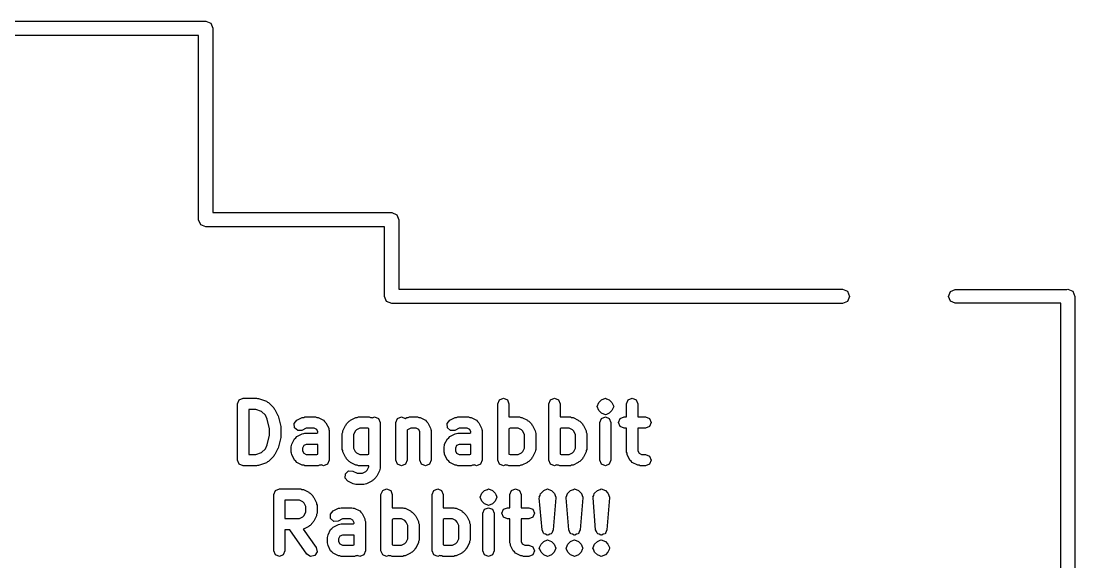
# Model space of a CAD drawing. Extents: x 85 to 117, y -106.7 to -93.3.
# Drawn here: x 107.61 to 116.96, y -98.09 to -93.29 of the extents above; entities that cross this region are included whole.
import ezdxf

# ---------------------------------------------------------------- set-up
doc = ezdxf.new("R2010")
doc.units = 0
doc.layers.add('BLACK', color=7, linetype='CONTINUOUS')

msp = doc.modelspace()

# ---------------------------------------------------------------- linework, layer by layer
at = {"layer": 'BLACK', "linetype": 'CONTINUOUS'}
for p, q in [((106.75, -93.2865), (109.25, -93.2865)), ((109.25, -93.2865), (109.295, -93.3051)), ((109.295, -93.3051), (109.313, -93.35)), ((109.186, -93.4135), (106.813, -93.4135)), ((109.186, -95.05), (109.186, -93.4135)), ((109.313, -93.35), (109.313, -94.9865)), ((109.313, -94.9865), (110.9, -94.9865)), ((110.9, -94.9865), (110.945, -95.0051)), ((110.945, -95.0051), (110.963, -95.05)), ((109.205, -95.0949), (109.186, -95.05)), ((109.25, -95.1135), (109.205, -95.0949)), ((110.963, -95.05), (110.963, -95.6665)), ((110.837, -95.1135), (109.25, -95.1135)), ((110.837, -95.73), (110.837, -95.1135)), ((110.963, -95.6665), (114.9, -95.6665)), ((114.9, -95.6665), (114.945, -95.6851)), ((116.892, -95.67), (116.9, -95.6665)), ((116.9, -95.6665), (116.945, -95.6851)), ((110.855, -95.7749), (110.837, -95.73)), ((114.945, -95.6851), (114.963, -95.73)), ((114.963, -95.73), (114.945, -95.7749)), ((115.84, -95.73), (115.858, -95.6876)), ((115.858, -95.7724), (115.84, -95.73)), ((115.858, -95.6876), (115.9, -95.67)), ((115.9, -95.67), (116.892, -95.67)), ((116.945, -95.6851), (116.963, -95.73)), ((116.963, -95.73), (116.963, -104.27)), ((110.9, -95.7935), (110.855, -95.7749)), ((114.9, -95.7935), (110.9, -95.7935)), ((114.945, -95.7749), (114.9, -95.7935)), ((115.9, -95.79), (115.858, -95.7724)), ((116.837, -95.79), (115.9, -95.79)), ((116.837, -104.21), (116.837, -95.79)), ((109.532, -96.6837), (109.546, -96.6483)), ((109.532, -97.1837), (109.532, -96.6837)), ((109.546, -96.6483), (109.582, -96.6337)), ((109.582, -96.6337), (109.701, -96.6337)), ((109.701, -96.6337), (109.708, -96.6368)), ((109.708, -96.6368), (109.717, -96.6363)), ((109.717, -96.6363), (109.788, -96.6601)), ((109.788, -96.6601), (109.797, -96.6677)), ((109.797, -96.6677), (109.807, -96.6721)), ((109.807, -96.6721), (109.855, -96.7198)), ((111.841, -96.6837), (111.856, -96.6483)), ((111.841, -97.1837), (111.841, -96.6837)), ((111.856, -96.6483), (111.891, -96.6337)), ((111.891, -96.6337), (111.927, -96.6483)), ((111.927, -96.6483), (111.941, -96.6837)), ((111.941, -96.6837), (111.941, -96.8004)), ((112.294, -96.6837), (112.308, -96.6483)), ((112.294, -97.1837), (112.294, -96.6837)), ((112.308, -96.6483), (112.344, -96.6337)), ((112.344, -96.6337), (112.379, -96.6483)), ((112.379, -96.6483), (112.394, -96.6837)), ((112.394, -96.6837), (112.394, -96.8004)), ((112.722, -96.7075), (112.737, -96.6721)), ((112.737, -96.6721), (112.761, -96.6483)), ((112.761, -96.6483), (112.796, -96.6337)), ((112.796, -96.6337), (112.796, -96.6337)), ((112.796, -96.6337), (112.806, -96.638)), ((112.806, -96.638), (112.831, -96.6483)), ((112.831, -96.6483), (112.831, -96.6483)), ((112.831, -96.6483), (112.831, -96.6483)), ((112.831, -96.6483), (112.855, -96.6721)), ((112.855, -96.6721), (112.855, -96.6721)), ((112.855, -96.6721), (112.855, -96.6721)), ((112.855, -96.6721), (112.87, -96.7075)), ((112.984, -96.6837), (112.999, -96.6483)), ((112.984, -96.8004), (112.984, -96.6837)), ((112.999, -96.6483), (113.034, -96.6337)), ((113.034, -96.6337), (113.069, -96.6483)), ((113.069, -96.6483), (113.084, -96.6837)), ((113.084, -96.6837), (113.084, -96.8004)), ((109.632, -96.7337), (109.632, -97.1337)), ((109.693, -96.7337), (109.632, -96.7337)), ((109.745, -96.7512), (109.693, -96.7337)), ((109.779, -96.7847), (109.745, -96.7512)), ((109.796, -96.8202), (109.779, -96.7847)), ((109.855, -96.7198), (109.858, -96.7274)), ((109.858, -96.7274), (109.864, -96.7328)), ((109.864, -96.7328), (109.888, -96.7804)), ((109.888, -96.7804), (109.889, -96.786)), ((109.889, -96.786), (109.892, -96.7906)), ((109.892, -96.7906), (109.916, -96.8858)), ((112.737, -96.7429), (112.722, -96.7075)), ((112.761, -96.7667), (112.737, -96.7429)), ((112.737, -96.7429), (112.737, -96.7429)), ((112.761, -96.7667), (112.761, -96.7667)), ((112.796, -96.7813), (112.761, -96.7667)), ((112.806, -96.777), (112.796, -96.7813)), ((112.796, -96.7813), (112.796, -96.7813)), ((112.831, -96.7667), (112.806, -96.777)), ((112.855, -96.7429), (112.831, -96.7667)), ((112.87, -96.7075), (112.855, -96.7429)), ((109.817, -96.9041), (109.796, -96.8202)), ((110.034, -96.8584), (110.059, -96.8294)), ((110.037, -96.8965), (110.034, -96.8584)), ((110.059, -96.8294), (110.107, -96.8056)), ((110.107, -96.8056), (110.119, -96.8048)), ((110.119, -96.8048), (110.129, -96.8004)), ((110.129, -96.8004), (110.225, -96.8004)), ((110.225, -96.8004), (110.235, -96.8048)), ((110.235, -96.8048), (110.247, -96.8056)), ((110.247, -96.8056), (110.295, -96.8294)), ((110.295, -96.8294), (110.305, -96.8414)), ((110.305, -96.8414), (110.317, -96.8518)), ((110.317, -96.8518), (110.341, -96.8994)), ((110.466, -96.9232), (110.489, -96.8756)), ((110.489, -96.8756), (110.496, -96.8702)), ((110.496, -96.8702), (110.499, -96.8626)), ((110.499, -96.8626), (110.523, -96.8388)), ((110.523, -96.8388), (110.53, -96.8357)), ((110.53, -96.8357), (110.535, -96.8294)), ((110.535, -96.8294), (110.583, -96.8056)), ((110.583, -96.8056), (110.595, -96.8048)), ((110.595, -96.8048), (110.605, -96.8004)), ((110.605, -96.8004), (110.701, -96.8004)), ((110.701, -96.8004), (110.711, -96.8048)), ((110.711, -96.8048), (110.723, -96.8056)), ((110.723, -96.8056), (110.729, -96.8085)), ((110.729, -96.8085), (110.748, -96.8004)), ((110.748, -96.8004), (110.784, -96.815)), ((110.784, -96.815), (110.798, -96.8504)), ((110.798, -96.8504), (110.798, -97.2551)), ((110.936, -96.8504), (110.951, -96.815)), ((110.936, -97.1837), (110.936, -96.8504)), ((110.951, -96.815), (110.986, -96.8004)), ((110.986, -96.8004), (111.019, -96.8139)), ((111.019, -96.8139), (111.035, -96.8056)), ((111.035, -96.8056), (111.047, -96.8048)), ((111.047, -96.8048), (111.058, -96.8004)), ((111.058, -96.8004), (111.129, -96.8004)), ((111.129, -96.8004), (111.14, -96.8048)), ((111.14, -96.8048), (111.152, -96.8056)), ((111.152, -96.8056), (111.199, -96.8294)), ((111.199, -96.8294), (111.21, -96.8414)), ((111.21, -96.8414), (111.222, -96.8518)), ((111.222, -96.8518), (111.245, -96.8994)), ((111.391, -96.8584), (111.416, -96.8294)), ((111.394, -96.8965), (111.391, -96.8584)), ((111.416, -96.8294), (111.464, -96.8056)), ((111.464, -96.8056), (111.476, -96.8048)), ((111.476, -96.8048), (111.486, -96.8004)), ((111.486, -96.8004), (111.582, -96.8004)), ((111.582, -96.8004), (111.592, -96.8048)), ((111.592, -96.8048), (111.604, -96.8056)), ((111.604, -96.8056), (111.652, -96.8294)), ((111.652, -96.8294), (111.662, -96.8414)), ((111.662, -96.8414), (111.674, -96.8518)), ((111.674, -96.8518), (111.698, -96.8994)), ((111.941, -96.8004), (112.034, -96.8004)), ((112.034, -96.8004), (112.045, -96.8048)), ((112.045, -96.8048), (112.056, -96.8056)), ((112.056, -96.8056), (112.104, -96.8294)), ((112.104, -96.8294), (112.109, -96.8357)), ((112.109, -96.8357), (112.117, -96.8388)), ((112.117, -96.8388), (112.141, -96.8626)), ((112.141, -96.8626), (112.144, -96.8702)), ((112.144, -96.8702), (112.15, -96.8756)), ((112.15, -96.8756), (112.174, -96.9232)), ((112.394, -96.8004), (112.486, -96.8004)), ((112.486, -96.8004), (112.497, -96.8048)), ((112.497, -96.8048), (112.509, -96.8056)), ((112.509, -96.8056), (112.556, -96.8294)), ((112.556, -96.8294), (112.562, -96.8357)), ((112.562, -96.8357), (112.569, -96.8388)), ((112.569, -96.8388), (112.593, -96.8626)), ((112.593, -96.8626), (112.596, -96.8702)), ((112.596, -96.8702), (112.603, -96.8756)), ((112.603, -96.8756), (112.626, -96.9232)), ((112.746, -96.8504), (112.761, -96.815)), ((112.746, -97.1837), (112.746, -96.8504)), ((112.761, -96.815), (112.796, -96.8004)), ((112.796, -96.8004), (112.831, -96.815)), ((112.831, -96.815), (112.846, -96.8504)), ((112.846, -96.8504), (112.846, -97.1837)), ((112.913, -96.8504), (112.927, -96.815)), ((112.927, -96.8857), (112.913, -96.8504)), ((112.927, -96.815), (112.963, -96.8004)), ((112.963, -96.8004), (112.984, -96.8004)), ((113.084, -96.8004), (113.153, -96.8004)), ((113.153, -96.8004), (113.188, -96.815)), ((113.188, -96.815), (113.203, -96.8504)), ((113.203, -96.8504), (113.188, -96.8857)), ((109.796, -97.0472), (109.817, -96.9632)), ((109.817, -96.9632), (109.817, -96.9041)), ((109.916, -96.8858), (109.915, -96.8921)), ((109.915, -96.8921), (109.917, -96.898)), ((109.917, -96.9694), (109.915, -96.9753)), ((109.915, -96.9753), (109.916, -96.9815)), ((109.917, -96.898), (109.917, -96.9694)), ((110.066, -96.9216), (110.037, -96.8965)), ((110.049, -96.9843), (110.059, -96.9723)), ((110.059, -96.9723), (110.107, -96.9485)), ((110.104, -96.9189), (110.066, -96.9216)), ((110.141, -96.9004), (110.104, -96.9189)), ((110.107, -96.9485), (110.119, -96.9477)), ((110.119, -96.9477), (110.129, -96.9432)), ((110.129, -96.9432), (110.237, -96.9432)), ((110.213, -96.9004), (110.141, -96.9004)), ((110.235, -96.9114), (110.213, -96.9004)), ((110.246, -96.9336), (110.235, -96.9114)), ((110.237, -96.9432), (110.246, -96.9385)), ((110.246, -96.9385), (110.246, -96.9336)), ((110.341, -96.8994), (110.341, -96.911)), ((110.341, -96.911), (110.346, -96.9218)), ((110.346, -96.9218), (110.346, -97.1837)), ((110.46, -96.9456), (110.465, -96.9348)), ((110.46, -97.0885), (110.46, -96.9456)), ((110.465, -96.9348), (110.466, -96.9232)), ((110.575, -96.9276), (110.56, -96.9574)), ((110.56, -96.9574), (110.56, -97.0766)), ((110.587, -96.9153), (110.575, -96.9276)), ((110.617, -96.9004), (110.587, -96.9153)), ((110.689, -96.9004), (110.617, -96.9004)), ((110.698, -96.9051), (110.689, -96.9004)), ((110.698, -97.129), (110.698, -96.9051)), ((111.04, -96.9153), (111.036, -96.9187)), ((111.036, -96.9187), (111.036, -97.1837)), ((111.07, -96.9004), (111.04, -96.9153)), ((111.117, -96.9004), (111.07, -96.9004)), ((111.14, -96.9114), (111.117, -96.9004)), ((111.151, -96.9336), (111.14, -96.9114)), ((111.151, -97.1837), (111.151, -96.9336)), ((111.245, -96.8994), (111.246, -96.911)), ((111.246, -96.911), (111.251, -96.9218)), ((111.251, -96.9218), (111.251, -97.1837)), ((111.423, -96.9216), (111.394, -96.8965)), ((111.406, -96.9843), (111.416, -96.9723)), ((111.416, -96.9723), (111.464, -96.9485)), ((111.461, -96.9189), (111.423, -96.9216)), ((111.498, -96.9004), (111.461, -96.9189)), ((111.464, -96.9485), (111.476, -96.9477)), ((111.476, -96.9477), (111.486, -96.9432)), ((111.486, -96.9432), (111.594, -96.9432)), ((111.57, -96.9004), (111.498, -96.9004)), ((111.592, -96.9114), (111.57, -96.9004)), ((111.603, -96.9336), (111.592, -96.9114)), ((111.594, -96.9432), (111.603, -96.9385)), ((111.603, -96.9385), (111.603, -96.9336)), ((111.698, -96.8994), (111.699, -96.911)), ((111.699, -96.911), (111.703, -96.9218)), ((111.703, -96.9218), (111.703, -97.1837)), ((111.951, -96.9004), (111.941, -96.9051)), ((111.941, -96.9051), (111.941, -97.129)), ((112.022, -96.9004), (111.951, -96.9004)), ((112.052, -96.9153), (112.022, -96.9004)), ((112.064, -96.9276), (112.052, -96.9153)), ((112.079, -96.9574), (112.064, -96.9276)), ((112.079, -97.0766), (112.079, -96.9574)), ((112.174, -96.9232), (112.175, -96.9348)), ((112.175, -96.9348), (112.179, -96.9456)), ((112.179, -96.9456), (112.179, -97.0885)), ((112.403, -96.9004), (112.394, -96.9051)), ((112.394, -96.9051), (112.394, -97.129)), ((112.475, -96.9004), (112.403, -96.9004)), ((112.504, -96.9153), (112.475, -96.9004)), ((112.517, -96.9276), (112.504, -96.9153)), ((112.532, -96.9574), (112.517, -96.9276)), ((112.532, -97.0766), (112.532, -96.9574)), ((112.626, -96.9232), (112.627, -96.9348)), ((112.627, -96.9348), (112.632, -96.9456)), ((112.632, -96.9456), (112.632, -97.0885)), ((112.963, -96.9004), (112.927, -96.8857)), ((112.984, -96.9004), (112.963, -96.9004)), ((112.984, -97.1123), (112.984, -96.9004)), ((113.153, -96.9004), (113.084, -96.9004)), ((113.084, -96.9004), (113.084, -97.1005)), ((113.188, -96.8857), (113.153, -96.9004)), ((109.779, -97.0826), (109.796, -97.0472)), ((109.916, -96.9815), (109.892, -97.0768)), ((110.008, -97.0646), (110.012, -97.0539)), ((110.008, -97.1123), (110.008, -97.0646)), ((110.012, -97.0539), (110.013, -97.0423)), ((110.013, -97.0423), (110.037, -96.9947)), ((110.037, -96.9947), (110.049, -96.9843)), ((110.119, -97.0543), (110.108, -97.0764)), ((110.141, -97.0432), (110.119, -97.0543)), ((110.246, -97.0432), (110.141, -97.0432)), ((110.246, -97.129), (110.246, -97.0432)), ((111.365, -97.0646), (111.369, -97.0539)), ((111.365, -97.1123), (111.365, -97.0646)), ((111.369, -97.0539), (111.37, -97.0423)), ((111.37, -97.0423), (111.394, -96.9947)), ((111.394, -96.9947), (111.406, -96.9843)), ((111.476, -97.0543), (111.465, -97.0764)), ((111.498, -97.0432), (111.476, -97.0543)), ((111.603, -97.0432), (111.498, -97.0432)), ((111.603, -97.129), (111.603, -97.0432)), ((109.632, -97.1337), (109.693, -97.1337)), ((109.693, -97.1337), (109.745, -97.1162)), ((109.745, -97.1162), (109.779, -97.0826)), ((109.855, -97.1476), (109.807, -97.1952)), ((109.858, -97.14), (109.855, -97.1476)), ((109.864, -97.1346), (109.858, -97.14)), ((109.888, -97.087), (109.864, -97.1346)), ((109.889, -97.0813), (109.888, -97.087)), ((109.892, -97.0768), (109.889, -97.0813)), ((110.012, -97.123), (110.008, -97.1123)), ((110.013, -97.1346), (110.012, -97.123)), ((110.037, -97.1822), (110.013, -97.1346)), ((110.108, -97.0764), (110.108, -97.1005)), ((110.108, -97.1005), (110.119, -97.1226)), ((110.119, -97.1226), (110.141, -97.1337)), ((110.141, -97.1337), (110.237, -97.1337)), ((110.237, -97.1337), (110.246, -97.129)), ((110.465, -97.0992), (110.46, -97.0885)), ((110.466, -97.1108), (110.465, -97.0992)), ((110.489, -97.1584), (110.466, -97.1108)), ((110.496, -97.1638), (110.489, -97.1584)), ((110.499, -97.1714), (110.496, -97.1638)), ((110.56, -97.0766), (110.575, -97.1065)), ((110.575, -97.1065), (110.587, -97.1188)), ((110.587, -97.1188), (110.617, -97.1337)), ((110.617, -97.1337), (110.689, -97.1337)), ((110.689, -97.1337), (110.698, -97.129)), ((111.369, -97.123), (111.365, -97.1123)), ((111.37, -97.1346), (111.369, -97.123)), ((111.394, -97.1822), (111.37, -97.1346)), ((111.465, -97.0764), (111.465, -97.1005)), ((111.465, -97.1005), (111.476, -97.1226)), ((111.476, -97.1226), (111.498, -97.1337)), ((111.498, -97.1337), (111.594, -97.1337)), ((111.594, -97.1337), (111.603, -97.129)), ((111.941, -97.129), (111.951, -97.1337)), ((111.951, -97.1337), (112.022, -97.1337)), ((112.022, -97.1337), (112.052, -97.1188)), ((112.052, -97.1188), (112.064, -97.1065)), ((112.064, -97.1065), (112.079, -97.0766)), ((112.144, -97.1638), (112.141, -97.1714)), ((112.15, -97.1584), (112.144, -97.1638)), ((112.174, -97.1108), (112.15, -97.1584)), ((112.175, -97.0992), (112.174, -97.1108)), ((112.179, -97.0885), (112.175, -97.0992)), ((112.394, -97.129), (112.403, -97.1337)), ((112.403, -97.1337), (112.475, -97.1337)), ((112.475, -97.1337), (112.504, -97.1188)), ((112.504, -97.1188), (112.517, -97.1065)), ((112.517, -97.1065), (112.532, -97.0766)), ((112.596, -97.1638), (112.593, -97.1714)), ((112.603, -97.1584), (112.596, -97.1638)), ((112.626, -97.1108), (112.603, -97.1584)), ((112.627, -97.0992), (112.626, -97.1108)), ((112.632, -97.0885), (112.627, -97.0992)), ((112.989, -97.123), (112.984, -97.1123)), ((112.989, -97.1346), (112.989, -97.123)), ((113.013, -97.1822), (112.989, -97.1346)), ((113.084, -97.1005), (113.095, -97.1226)), ((113.095, -97.1226), (113.117, -97.1337)), ((113.117, -97.1337), (113.153, -97.1337)), ((113.153, -97.1337), (113.188, -97.1483)), ((113.188, -97.1483), (113.203, -97.1837)), ((109.546, -97.219), (109.532, -97.1837)), ((109.582, -97.2337), (109.546, -97.219)), ((109.701, -97.2337), (109.582, -97.2337)), ((109.708, -97.2305), (109.701, -97.2337)), ((109.717, -97.2311), (109.708, -97.2305)), ((109.788, -97.2073), (109.717, -97.2311)), ((109.797, -97.1997), (109.788, -97.2073)), ((109.807, -97.1952), (109.797, -97.1997)), ((110.049, -97.1926), (110.037, -97.1822)), ((110.059, -97.2046), (110.049, -97.1926)), ((110.107, -97.2284), (110.059, -97.2046)), ((110.119, -97.2292), (110.107, -97.2284)), ((110.129, -97.2337), (110.119, -97.2292)), ((110.248, -97.2337), (110.129, -97.2337)), ((110.259, -97.2292), (110.248, -97.2337)), ((110.271, -97.2284), (110.259, -97.2292)), ((110.276, -97.2256), (110.271, -97.2284)), ((110.296, -97.2337), (110.276, -97.2256)), ((110.331, -97.219), (110.296, -97.2337)), ((110.346, -97.1837), (110.331, -97.219)), ((110.523, -97.1952), (110.499, -97.1714)), ((110.53, -97.1984), (110.523, -97.1952)), ((110.535, -97.2046), (110.53, -97.1984)), ((110.583, -97.2284), (110.535, -97.2046)), ((110.595, -97.2292), (110.583, -97.2284)), ((110.605, -97.2337), (110.595, -97.2292)), ((110.698, -97.2337), (110.605, -97.2337)), ((110.683, -97.2731), (110.698, -97.2433)), ((110.698, -97.2433), (110.698, -97.2337)), ((110.798, -97.2551), (110.794, -97.2659)), ((110.951, -97.219), (110.936, -97.1837)), ((110.986, -97.2337), (110.951, -97.219)), ((111.022, -97.219), (110.986, -97.2337)), ((111.036, -97.1837), (111.022, -97.219)), ((111.165, -97.219), (111.151, -97.1837)), ((111.201, -97.2337), (111.165, -97.219)), ((111.236, -97.219), (111.201, -97.2337)), ((111.251, -97.1837), (111.236, -97.219)), ((111.406, -97.1926), (111.394, -97.1822)), ((111.416, -97.2046), (111.406, -97.1926)), ((111.464, -97.2284), (111.416, -97.2046)), ((111.476, -97.2292), (111.464, -97.2284)), ((111.486, -97.2337), (111.476, -97.2292)), ((111.605, -97.2337), (111.486, -97.2337)), ((111.616, -97.2292), (111.605, -97.2337)), ((111.628, -97.2284), (111.616, -97.2292)), ((111.634, -97.2256), (111.628, -97.2284)), ((111.653, -97.2337), (111.634, -97.2256)), ((111.688, -97.219), (111.653, -97.2337)), ((111.703, -97.1837), (111.688, -97.219)), ((111.856, -97.219), (111.841, -97.1837)), ((111.891, -97.2337), (111.856, -97.219)), ((111.911, -97.2256), (111.891, -97.2337)), ((111.916, -97.2284), (111.911, -97.2256)), ((111.928, -97.2292), (111.916, -97.2284)), ((111.939, -97.2337), (111.928, -97.2292)), ((112.034, -97.2337), (111.939, -97.2337)), ((112.045, -97.2292), (112.034, -97.2337)), ((112.056, -97.2284), (112.045, -97.2292)), ((112.104, -97.2046), (112.056, -97.2284)), ((112.109, -97.1984), (112.104, -97.2046)), ((112.117, -97.1952), (112.109, -97.1984)), ((112.141, -97.1714), (112.117, -97.1952)), ((112.308, -97.219), (112.294, -97.1837)), ((112.344, -97.2337), (112.308, -97.219)), ((112.363, -97.2256), (112.344, -97.2337)), ((112.369, -97.2284), (112.363, -97.2256)), ((112.38, -97.2292), (112.369, -97.2284)), ((112.391, -97.2337), (112.38, -97.2292)), ((112.486, -97.2337), (112.391, -97.2337)), ((112.497, -97.2292), (112.486, -97.2337)), ((112.509, -97.2284), (112.497, -97.2292)), ((112.556, -97.2046), (112.509, -97.2284)), ((112.562, -97.1984), (112.556, -97.2046)), ((112.569, -97.1952), (112.562, -97.1984)), ((112.593, -97.1714), (112.569, -97.1952)), ((112.761, -97.219), (112.746, -97.1837)), ((112.796, -97.2337), (112.761, -97.219)), ((112.831, -97.219), (112.796, -97.2337)), ((112.846, -97.1837), (112.831, -97.219)), ((113.025, -97.1926), (113.013, -97.1822)), ((113.035, -97.2046), (113.025, -97.1926)), ((113.083, -97.2284), (113.035, -97.2046)), ((113.095, -97.2292), (113.083, -97.2284)), ((113.105, -97.2337), (113.095, -97.2292)), ((113.153, -97.2337), (113.105, -97.2337)), ((113.188, -97.219), (113.153, -97.2337)), ((113.203, -97.1837), (113.188, -97.219)), ((110.487, -97.3424), (110.489, -97.3042)), ((110.512, -97.3713), (110.487, -97.3424)), ((110.489, -97.3042), (110.518, -97.2791)), ((110.518, -97.2791), (110.556, -97.2818)), ((110.556, -97.2818), (110.593, -97.3004)), ((110.593, -97.3004), (110.641, -97.3004)), ((110.641, -97.3004), (110.671, -97.2855)), ((110.671, -97.2855), (110.683, -97.2731)), ((110.76, -97.3381), (110.736, -97.3619)), ((110.763, -97.3305), (110.76, -97.3381)), ((110.769, -97.3251), (110.763, -97.3305)), ((110.793, -97.2775), (110.769, -97.3251)), ((110.794, -97.2659), (110.793, -97.2775)), ((109.868, -97.4533), (109.903, -97.4387)), ((109.903, -97.4387), (110.094, -97.4387)), ((110.094, -97.4387), (110.104, -97.4431)), ((110.104, -97.4431), (110.116, -97.444)), ((110.116, -97.444), (110.164, -97.4678)), ((110.559, -97.3951), (110.512, -97.3713)), ((110.571, -97.3959), (110.559, -97.3951)), ((110.582, -97.4004), (110.571, -97.3959)), ((110.653, -97.4004), (110.582, -97.4004)), ((110.664, -97.3959), (110.653, -97.4004)), ((110.675, -97.3951), (110.664, -97.3959)), ((110.723, -97.3713), (110.675, -97.3951)), ((110.728, -97.3651), (110.723, -97.3713)), ((110.736, -97.3619), (110.728, -97.3651)), ((110.82, -97.4533), (110.855, -97.4387)), ((110.855, -97.4387), (110.891, -97.4533)), ((111.273, -97.4533), (111.308, -97.4387)), ((111.308, -97.4387), (111.343, -97.4533)), ((111.725, -97.4533), (111.75, -97.443)), ((111.75, -97.443), (111.76, -97.4387)), ((111.76, -97.4387), (111.76, -97.4387)), ((111.76, -97.4387), (111.796, -97.4533)), ((111.963, -97.4533), (111.998, -97.4387)), ((111.998, -97.4387), (112.034, -97.4533)), ((112.249, -97.4533), (112.284, -97.4387)), ((112.284, -97.4387), (112.284, -97.4387)), ((112.284, -97.4387), (112.294, -97.443)), ((112.294, -97.443), (112.319, -97.4533)), ((112.487, -97.4533), (112.512, -97.443)), ((112.512, -97.443), (112.522, -97.4387)), ((112.522, -97.4387), (112.522, -97.4387)), ((112.522, -97.4387), (112.557, -97.4533)), ((112.725, -97.4533), (112.75, -97.443)), ((112.75, -97.443), (112.76, -97.4387)), ((112.76, -97.4387), (112.76, -97.4387)), ((112.76, -97.4387), (112.796, -97.4533)), ((109.853, -97.4887), (109.868, -97.4533)), ((109.853, -97.9887), (109.853, -97.4887)), ((109.953, -97.5387), (109.953, -97.7006)), ((110.082, -97.5387), (109.953, -97.5387)), ((110.112, -97.5536), (110.082, -97.5387)), ((110.164, -97.4678), (110.169, -97.474)), ((110.169, -97.474), (110.177, -97.4771)), ((110.177, -97.4771), (110.2, -97.501)), ((110.2, -97.501), (110.204, -97.5086)), ((110.204, -97.5086), (110.21, -97.5139)), ((110.21, -97.5139), (110.234, -97.5616)), ((110.805, -97.4887), (110.82, -97.4533)), ((110.805, -97.9887), (110.805, -97.4887)), ((110.891, -97.4533), (110.905, -97.4887)), ((110.905, -97.4887), (110.905, -97.6054)), ((111.258, -97.4887), (111.273, -97.4533)), ((111.258, -97.9887), (111.258, -97.4887)), ((111.343, -97.4533), (111.358, -97.4887)), ((111.358, -97.4887), (111.358, -97.6054)), ((111.686, -97.5125), (111.701, -97.4771)), ((111.701, -97.5479), (111.686, -97.5125)), ((111.701, -97.4771), (111.725, -97.4533)), ((111.701, -97.4771), (111.701, -97.4771)), ((111.725, -97.4533), (111.725, -97.4533)), ((111.725, -97.4533), (111.725, -97.4533)), ((111.796, -97.4533), (111.819, -97.4771)), ((111.819, -97.4771), (111.824, -97.4889)), ((111.834, -97.5125), (111.819, -97.5479)), ((111.824, -97.4889), (111.831, -97.5045)), ((111.831, -97.5045), (111.834, -97.5125)), ((111.948, -97.4887), (111.963, -97.4533)), ((111.948, -97.6054), (111.948, -97.4887)), ((112.034, -97.4533), (112.048, -97.4887)), ((112.048, -97.4887), (112.048, -97.6054)), ((112.21, -97.5125), (112.217, -97.4966)), ((112.211, -97.5145), (112.21, -97.5125)), ((112.21, -97.5167), (112.211, -97.5145)), ((112.234, -97.8024), (112.21, -97.5167)), ((112.217, -97.4966), (112.222, -97.4802)), ((112.222, -97.4802), (112.224, -97.4792)), ((112.224, -97.4792), (112.225, -97.4771)), ((112.225, -97.4771), (112.249, -97.4533)), ((112.319, -97.4533), (112.319, -97.4533)), ((112.319, -97.4533), (112.319, -97.4533)), ((112.319, -97.4533), (112.343, -97.4771)), ((112.358, -97.5167), (112.334, -97.8024)), ((112.343, -97.4771), (112.344, -97.4792)), ((112.344, -97.4792), (112.346, -97.4802)), ((112.346, -97.4802), (112.351, -97.4966)), ((112.351, -97.4966), (112.358, -97.5125)), ((112.358, -97.5125), (112.357, -97.5145)), ((112.357, -97.5145), (112.358, -97.5167)), ((112.448, -97.5125), (112.455, -97.4966)), ((112.449, -97.5145), (112.448, -97.5125)), ((112.449, -97.5167), (112.449, -97.5145)), ((112.472, -97.8024), (112.449, -97.5167)), ((112.455, -97.4966), (112.46, -97.4802)), ((112.46, -97.4802), (112.462, -97.4792)), ((112.462, -97.4792), (112.463, -97.4771)), ((112.463, -97.4771), (112.487, -97.4533)), ((112.487, -97.4533), (112.487, -97.4533)), ((112.487, -97.4533), (112.487, -97.4533)), ((112.557, -97.4533), (112.581, -97.4771)), ((112.596, -97.5167), (112.572, -97.8024)), ((112.581, -97.4771), (112.582, -97.4792)), ((112.582, -97.4792), (112.584, -97.4802)), ((112.584, -97.4802), (112.589, -97.4966)), ((112.589, -97.4966), (112.596, -97.5125)), ((112.596, -97.5125), (112.595, -97.5145)), ((112.595, -97.5145), (112.596, -97.5167)), ((112.686, -97.5125), (112.693, -97.4966)), ((112.687, -97.5145), (112.686, -97.5125)), ((112.687, -97.5167), (112.687, -97.5145)), ((112.71, -97.8024), (112.687, -97.5167)), ((112.693, -97.4966), (112.698, -97.4802)), ((112.698, -97.4802), (112.7, -97.4792)), ((112.7, -97.4792), (112.701, -97.4771)), ((112.701, -97.4771), (112.725, -97.4533)), ((112.725, -97.4533), (112.725, -97.4533)), ((112.725, -97.4533), (112.725, -97.4533)), ((112.796, -97.4533), (112.819, -97.4771)), ((112.834, -97.5167), (112.81, -97.8024)), ((112.819, -97.4771), (112.82, -97.4792)), ((112.82, -97.4792), (112.822, -97.4802)), ((112.822, -97.4802), (112.827, -97.4966)), ((112.827, -97.4966), (112.834, -97.5125)), ((112.834, -97.5125), (112.833, -97.5145)), ((112.833, -97.5145), (112.834, -97.5167)), ((110.124, -97.5659), (110.112, -97.5536)), ((110.139, -97.5957), (110.124, -97.5659)), ((110.139, -97.6436), (110.139, -97.5957)), ((110.234, -97.5616), (110.234, -97.5732)), ((110.234, -97.5732), (110.239, -97.5839)), ((110.239, -97.5839), (110.239, -97.6554)), ((110.381, -97.6344), (110.428, -97.6106)), ((110.428, -97.6106), (110.44, -97.6098)), ((110.44, -97.6098), (110.451, -97.6054)), ((110.451, -97.6054), (110.546, -97.6054)), ((110.546, -97.6054), (110.557, -97.6098)), ((110.557, -97.6098), (110.568, -97.6106)), ((110.568, -97.6106), (110.616, -97.6344)), ((110.905, -97.6054), (110.998, -97.6054)), ((110.998, -97.6054), (111.009, -97.6098)), ((111.009, -97.6098), (111.021, -97.6106)), ((111.021, -97.6106), (111.068, -97.6344)), ((111.358, -97.6054), (111.451, -97.6054)), ((111.451, -97.6054), (111.461, -97.6098)), ((111.461, -97.6098), (111.473, -97.6106)), ((111.473, -97.6106), (111.521, -97.6344)), ((111.725, -97.5717), (111.701, -97.5479)), ((111.71, -97.6554), (111.725, -97.62)), ((111.746, -97.5802), (111.725, -97.5717)), ((111.725, -97.62), (111.76, -97.6054)), ((111.76, -97.5863), (111.746, -97.5802)), ((111.796, -97.5717), (111.76, -97.5863)), ((111.76, -97.5863), (111.76, -97.5863)), ((111.76, -97.6054), (111.796, -97.62)), ((111.819, -97.5479), (111.796, -97.5717)), ((111.796, -97.5717), (111.796, -97.5717)), ((111.796, -97.62), (111.81, -97.6554)), ((111.819, -97.5479), (111.819, -97.5479)), ((111.877, -97.6554), (111.892, -97.62)), ((111.892, -97.62), (111.927, -97.6054)), ((111.927, -97.6054), (111.948, -97.6054)), ((112.048, -97.6054), (112.117, -97.6054)), ((112.117, -97.6054), (112.153, -97.62)), ((112.153, -97.62), (112.167, -97.6554)), ((109.953, -97.7006), (110.082, -97.7006)), ((110.082, -97.7006), (110.112, -97.6857)), ((110.112, -97.6857), (110.124, -97.6734)), ((110.124, -97.6734), (110.139, -97.6436)), ((110.21, -97.7253), (110.204, -97.7307)), ((110.234, -97.6777), (110.21, -97.7253)), ((110.239, -97.6554), (110.234, -97.6661)), ((110.234, -97.6661), (110.234, -97.6777)), ((110.356, -97.6634), (110.381, -97.6344)), ((110.358, -97.7015), (110.356, -97.6634)), ((110.387, -97.7266), (110.358, -97.7015)), ((110.425, -97.7239), (110.387, -97.7266)), ((110.463, -97.7054), (110.425, -97.7239)), ((110.534, -97.7054), (110.463, -97.7054)), ((110.556, -97.7164), (110.534, -97.7054)), ((110.567, -97.7386), (110.556, -97.7164)), ((110.616, -97.6344), (110.626, -97.6464)), ((110.626, -97.6464), (110.638, -97.6568)), ((110.638, -97.6568), (110.662, -97.7044)), ((110.662, -97.7044), (110.663, -97.716)), ((110.663, -97.716), (110.667, -97.7268)), ((110.915, -97.7054), (110.905, -97.7101)), ((110.905, -97.7101), (110.905, -97.934)), ((110.987, -97.7054), (110.915, -97.7054)), ((111.016, -97.7203), (110.987, -97.7054)), ((111.029, -97.7326), (111.016, -97.7203)), ((111.068, -97.6344), (111.074, -97.6407)), ((111.074, -97.6407), (111.081, -97.6438)), ((111.081, -97.6438), (111.105, -97.6676)), ((111.105, -97.6676), (111.108, -97.6752)), ((111.108, -97.6752), (111.114, -97.6806)), ((111.114, -97.6806), (111.138, -97.7282)), ((111.367, -97.7054), (111.358, -97.7101)), ((111.358, -97.7101), (111.358, -97.934)), ((111.439, -97.7054), (111.367, -97.7054)), ((111.469, -97.7203), (111.439, -97.7054)), ((111.481, -97.7326), (111.469, -97.7203)), ((111.521, -97.6344), (111.526, -97.6407)), ((111.526, -97.6407), (111.534, -97.6438)), ((111.534, -97.6438), (111.557, -97.6676)), ((111.557, -97.6676), (111.561, -97.6752)), ((111.561, -97.6752), (111.567, -97.6806)), ((111.567, -97.6806), (111.591, -97.7282)), ((111.71, -97.9887), (111.71, -97.6554)), ((111.81, -97.6554), (111.81, -97.9887)), ((111.892, -97.6907), (111.877, -97.6554)), ((111.927, -97.7054), (111.892, -97.6907)), ((111.948, -97.7054), (111.927, -97.7054)), ((111.948, -97.9173), (111.948, -97.7054)), ((112.117, -97.7054), (112.048, -97.7054)), ((112.048, -97.7054), (112.048, -97.9055)), ((112.153, -97.6907), (112.117, -97.7054)), ((112.167, -97.6554), (112.153, -97.6907)), ((109.996, -97.8006), (109.953, -97.8006)), ((109.953, -97.8006), (109.953, -97.9887)), ((110.148, -98.0174), (109.996, -97.8006)), ((110.116, -97.7953), (110.115, -97.7954)), ((110.115, -97.7954), (110.23, -97.96)), ((110.164, -97.7715), (110.116, -97.7953)), ((110.169, -97.7653), (110.164, -97.7715)), ((110.177, -97.7621), (110.169, -97.7653)), ((110.2, -97.7383), (110.177, -97.7621)), ((110.204, -97.7307), (110.2, -97.7383)), ((110.335, -97.8473), (110.358, -97.7997)), ((110.358, -97.7997), (110.37, -97.7893)), ((110.37, -97.7893), (110.381, -97.7773)), ((110.381, -97.7773), (110.428, -97.7535)), ((110.428, -97.7535), (110.44, -97.7527)), ((110.44, -97.7527), (110.451, -97.7482)), ((110.451, -97.7482), (110.558, -97.7482)), ((110.558, -97.7482), (110.567, -97.7435)), ((110.567, -97.7435), (110.567, -97.7386)), ((110.667, -97.7268), (110.667, -97.9887)), ((111.044, -97.7624), (111.029, -97.7326)), ((111.044, -97.8816), (111.044, -97.7624)), ((111.138, -97.7282), (111.139, -97.7398)), ((111.139, -97.7398), (111.144, -97.7506)), ((111.144, -97.7506), (111.144, -97.8935)), ((111.496, -97.7624), (111.481, -97.7326)), ((111.496, -97.8816), (111.496, -97.7624)), ((111.591, -97.7282), (111.591, -97.7398)), ((111.591, -97.7398), (111.596, -97.7506)), ((111.596, -97.7506), (111.596, -97.8935)), ((112.241, -97.816), (112.234, -97.8024)), ((112.246, -97.8305), (112.241, -97.816)), ((112.327, -97.816), (112.322, -97.8305)), ((112.334, -97.8024), (112.327, -97.816)), ((112.479, -97.816), (112.472, -97.8024)), ((112.484, -97.8305), (112.479, -97.816)), ((112.565, -97.816), (112.56, -97.8305)), ((112.572, -97.8024), (112.565, -97.816)), ((112.717, -97.816), (112.71, -97.8024)), ((112.722, -97.8305), (112.717, -97.816)), ((112.803, -97.816), (112.798, -97.8305)), ((112.81, -97.8024), (112.803, -97.816)), ((110.329, -97.8696), (110.334, -97.8589)), ((110.329, -97.9173), (110.329, -97.8696)), ((110.334, -97.8589), (110.335, -97.8473)), ((110.44, -97.8593), (110.429, -97.8814)), ((110.429, -97.8814), (110.429, -97.9055)), ((110.429, -97.9055), (110.44, -97.9276)), ((110.463, -97.8482), (110.44, -97.8593)), ((110.567, -97.8482), (110.463, -97.8482)), ((110.567, -97.934), (110.567, -97.8482)), ((111.016, -97.9238), (111.029, -97.9115)), ((111.029, -97.9115), (111.044, -97.8816)), ((111.139, -97.9042), (111.138, -97.9158)), ((111.144, -97.8935), (111.139, -97.9042)), ((111.469, -97.9238), (111.481, -97.9115)), ((111.481, -97.9115), (111.496, -97.8816)), ((111.596, -97.8935), (111.591, -97.9042)), ((111.591, -97.9042), (111.591, -97.9158)), ((112.048, -97.9055), (112.059, -97.9276)), ((112.225, -97.9295), (112.249, -97.9057)), ((112.248, -97.8315), (112.246, -97.8305)), ((112.249, -97.8336), (112.248, -97.8315)), ((112.251, -97.8344), (112.249, -97.8336)), ((112.249, -97.9057), (112.284, -97.8911)), ((112.249, -97.9057), (112.249, -97.9057)), ((112.252, -97.8364), (112.251, -97.8344)), ((112.266, -97.841), (112.252, -97.8364)), ((112.28, -97.848), (112.266, -97.841)), ((112.282, -97.8474), (112.28, -97.848)), ((112.284, -97.8482), (112.282, -97.8474)), ((112.286, -97.8474), (112.284, -97.8482)), ((112.284, -97.8911), (112.284, -97.8911)), ((112.284, -97.8911), (112.29, -97.8935)), ((112.288, -97.848), (112.286, -97.8474)), ((112.302, -97.841), (112.288, -97.848)), ((112.29, -97.8935), (112.319, -97.9057)), ((112.316, -97.8364), (112.302, -97.841)), ((112.317, -97.8344), (112.316, -97.8364)), ((112.319, -97.8336), (112.317, -97.8344)), ((112.32, -97.8315), (112.319, -97.8336)), ((112.319, -97.9057), (112.343, -97.9295)), ((112.322, -97.8305), (112.32, -97.8315)), ((112.463, -97.9295), (112.487, -97.9057)), ((112.486, -97.8315), (112.484, -97.8305)), ((112.487, -97.8336), (112.486, -97.8315)), ((112.489, -97.8344), (112.487, -97.8336)), ((112.487, -97.9057), (112.513, -97.8949)), ((112.49, -97.8364), (112.489, -97.8344)), ((112.504, -97.841), (112.49, -97.8364)), ((112.518, -97.848), (112.504, -97.841)), ((112.513, -97.8949), (112.522, -97.8911)), ((112.52, -97.8474), (112.518, -97.848)), ((112.522, -97.8482), (112.52, -97.8474)), ((112.524, -97.8474), (112.522, -97.8482)), ((112.522, -97.8911), (112.522, -97.8911)), ((112.522, -97.8911), (112.557, -97.9057)), ((112.526, -97.848), (112.524, -97.8474)), ((112.54, -97.841), (112.526, -97.848)), ((112.554, -97.8364), (112.54, -97.841)), ((112.555, -97.8344), (112.554, -97.8364)), ((112.557, -97.8336), (112.555, -97.8344)), ((112.558, -97.8315), (112.557, -97.8336)), ((112.557, -97.9057), (112.557, -97.9057)), ((112.557, -97.9057), (112.581, -97.9295)), ((112.56, -97.8305), (112.558, -97.8315)), ((112.701, -97.9295), (112.725, -97.9057)), ((112.724, -97.8315), (112.722, -97.8305)), ((112.725, -97.8336), (112.724, -97.8315)), ((112.727, -97.8344), (112.725, -97.8336)), ((112.725, -97.9057), (112.751, -97.8949)), ((112.728, -97.8364), (112.727, -97.8344)), ((112.742, -97.841), (112.728, -97.8364)), ((112.756, -97.848), (112.742, -97.841)), ((112.751, -97.8949), (112.76, -97.8911)), ((112.758, -97.8474), (112.756, -97.848)), ((112.76, -97.8482), (112.758, -97.8474)), ((112.762, -97.8474), (112.76, -97.8482)), ((112.76, -97.8911), (112.76, -97.8911)), ((112.76, -97.8911), (112.796, -97.9057)), ((112.764, -97.848), (112.762, -97.8474)), ((112.778, -97.841), (112.764, -97.848)), ((112.793, -97.8364), (112.778, -97.841)), ((112.794, -97.8344), (112.793, -97.8364)), ((112.796, -97.8336), (112.794, -97.8344)), ((112.798, -97.8305), (112.796, -97.8315)), ((112.796, -97.8315), (112.796, -97.8336)), ((112.796, -97.9057), (112.796, -97.9057)), ((112.796, -97.9057), (112.819, -97.9295)), ((109.868, -98.024), (109.853, -97.9887)), ((109.953, -97.9887), (109.938, -98.024)), ((110.238, -97.9974), (110.217, -98.0297)), ((110.23, -97.96), (110.238, -97.9974)), ((110.334, -97.928), (110.329, -97.9173)), ((110.335, -97.9396), (110.334, -97.928)), ((110.358, -97.9872), (110.335, -97.9396)), ((110.37, -97.9976), (110.358, -97.9872)), ((110.381, -98.0096), (110.37, -97.9976)), ((110.44, -97.9276), (110.463, -97.9387)), ((110.463, -97.9387), (110.558, -97.9387)), ((110.558, -97.9387), (110.567, -97.934)), ((110.667, -97.9887), (110.653, -98.024)), ((110.82, -98.024), (110.805, -97.9887)), ((110.905, -97.934), (110.915, -97.9387)), ((110.915, -97.9387), (110.987, -97.9387)), ((110.987, -97.9387), (111.016, -97.9238)), ((111.074, -98.0034), (111.068, -98.0096)), ((111.081, -98.0002), (111.074, -98.0034)), ((111.105, -97.9764), (111.081, -98.0002)), ((111.108, -97.9688), (111.105, -97.9764)), ((111.114, -97.9634), (111.108, -97.9688)), ((111.138, -97.9158), (111.114, -97.9634)), ((111.273, -98.024), (111.258, -97.9887)), ((111.358, -97.934), (111.367, -97.9387)), ((111.367, -97.9387), (111.439, -97.9387)), ((111.439, -97.9387), (111.469, -97.9238)), ((111.526, -98.0034), (111.521, -98.0096)), ((111.534, -98.0002), (111.526, -98.0034)), ((111.557, -97.9764), (111.534, -98.0002)), ((111.561, -97.9688), (111.557, -97.9764)), ((111.567, -97.9634), (111.561, -97.9688)), ((111.591, -97.9158), (111.567, -97.9634)), ((111.725, -98.024), (111.71, -97.9887)), ((111.81, -97.9887), (111.796, -98.024)), ((111.953, -97.928), (111.948, -97.9173)), ((111.954, -97.9396), (111.953, -97.928)), ((111.977, -97.9872), (111.954, -97.9396)), ((111.989, -97.9976), (111.977, -97.9872)), ((112, -98.0096), (111.989, -97.9976)), ((112.059, -97.9276), (112.082, -97.9387)), ((112.082, -97.9387), (112.117, -97.9387)), ((112.117, -97.9387), (112.153, -97.9533)), ((112.153, -97.9533), (112.167, -97.9887)), ((112.167, -97.9887), (112.153, -98.024)), ((112.21, -97.9649), (112.212, -97.96)), ((112.214, -97.9729), (112.21, -97.9649)), ((112.212, -97.96), (112.225, -97.9295)), ((112.225, -98.0002), (112.214, -97.9729)), ((112.225, -97.9295), (112.225, -97.9295)), ((112.249, -98.024), (112.225, -98.0002)), ((112.343, -98.0002), (112.319, -98.024)), ((112.343, -97.9295), (112.358, -97.9649)), ((112.358, -97.9649), (112.343, -98.0002)), ((112.343, -98.0002), (112.343, -98.0002)), ((112.343, -98.0002), (112.343, -98.0002)), ((112.448, -97.9649), (112.45, -97.96)), ((112.452, -97.9729), (112.448, -97.9649)), ((112.45, -97.96), (112.463, -97.9295)), ((112.463, -98.0002), (112.452, -97.9729)), ((112.487, -98.024), (112.463, -98.0002)), ((112.463, -98.0002), (112.463, -98.0002)), ((112.581, -98.0002), (112.557, -98.024)), ((112.581, -97.9295), (112.581, -97.9295)), ((112.581, -97.9295), (112.594, -97.96)), ((112.591, -97.9764), (112.581, -98.0002)), ((112.596, -97.9649), (112.591, -97.9764)), ((112.594, -97.96), (112.596, -97.9649)), ((112.686, -97.9649), (112.688, -97.96)), ((112.69, -97.9729), (112.686, -97.9649)), ((112.688, -97.96), (112.701, -97.9295)), ((112.701, -98.0002), (112.69, -97.9729)), ((112.725, -98.024), (112.701, -98.0002)), ((112.701, -98.0002), (112.701, -98.0002)), ((112.819, -98.0002), (112.796, -98.024)), ((112.819, -97.9295), (112.819, -97.9295)), ((112.819, -97.9295), (112.832, -97.96)), ((112.829, -97.9764), (112.819, -98.0002)), ((112.834, -97.9649), (112.829, -97.9764)), ((112.832, -97.96), (112.834, -97.9649)), ((109.903, -98.0387), (109.868, -98.024)), ((109.938, -98.024), (109.903, -98.0387)), ((110.18, -98.0379), (110.148, -98.0174)), ((110.217, -98.0297), (110.18, -98.0379)), ((110.428, -98.0334), (110.381, -98.0096)), ((110.44, -98.0342), (110.428, -98.0334)), ((110.451, -98.0387), (110.44, -98.0342)), ((110.57, -98.0387), (110.451, -98.0387)), ((110.581, -98.0342), (110.57, -98.0387)), ((110.592, -98.0334), (110.581, -98.0342)), ((110.598, -98.0306), (110.592, -98.0334)), ((110.617, -98.0387), (110.598, -98.0306)), ((110.653, -98.024), (110.617, -98.0387)), ((110.855, -98.0387), (110.82, -98.024)), ((110.875, -98.0306), (110.855, -98.0387)), ((110.881, -98.0334), (110.875, -98.0306)), ((110.892, -98.0342), (110.881, -98.0334)), ((110.903, -98.0387), (110.892, -98.0342)), ((110.998, -98.0387), (110.903, -98.0387)), ((111.009, -98.0342), (110.998, -98.0387)), ((111.021, -98.0334), (111.009, -98.0342)), ((111.068, -98.0096), (111.021, -98.0334)), ((111.308, -98.0387), (111.273, -98.024)), ((111.327, -98.0306), (111.308, -98.0387)), ((111.333, -98.0334), (111.327, -98.0306)), ((111.345, -98.0342), (111.333, -98.0334)), ((111.355, -98.0387), (111.345, -98.0342)), ((111.451, -98.0387), (111.355, -98.0387)), ((111.461, -98.0342), (111.451, -98.0387)), ((111.473, -98.0334), (111.461, -98.0342)), ((111.521, -98.0096), (111.473, -98.0334)), ((111.76, -98.0387), (111.725, -98.024)), ((111.796, -98.024), (111.76, -98.0387)), ((112.047, -98.0334), (112, -98.0096)), ((112.059, -98.0342), (112.047, -98.0334)), ((112.07, -98.0387), (112.059, -98.0342)), ((112.117, -98.0387), (112.07, -98.0387)), ((112.153, -98.024), (112.117, -98.0387)), ((112.284, -98.0387), (112.249, -98.024)), ((112.297, -98.0334), (112.284, -98.0387)), ((112.284, -98.0387), (112.284, -98.0387)), ((112.319, -98.024), (112.297, -98.0334)), ((112.319, -98.024), (112.319, -98.024)), ((112.509, -98.0334), (112.487, -98.024)), ((112.487, -98.024), (112.487, -98.024)), ((112.487, -98.024), (112.487, -98.024)), ((112.522, -98.0387), (112.509, -98.0334)), ((112.557, -98.024), (112.522, -98.0387)), ((112.522, -98.0387), (112.522, -98.0387)), ((112.747, -98.0334), (112.725, -98.024)), ((112.725, -98.024), (112.725, -98.024)), ((112.725, -98.024), (112.725, -98.024)), ((112.76, -98.0387), (112.747, -98.0334)), ((112.796, -98.024), (112.76, -98.0387)), ((112.76, -98.0387), (112.76, -98.0387))]:
    msp.add_line(p, q, dxfattribs=at)

doc.saveas('drawing.dxf')
